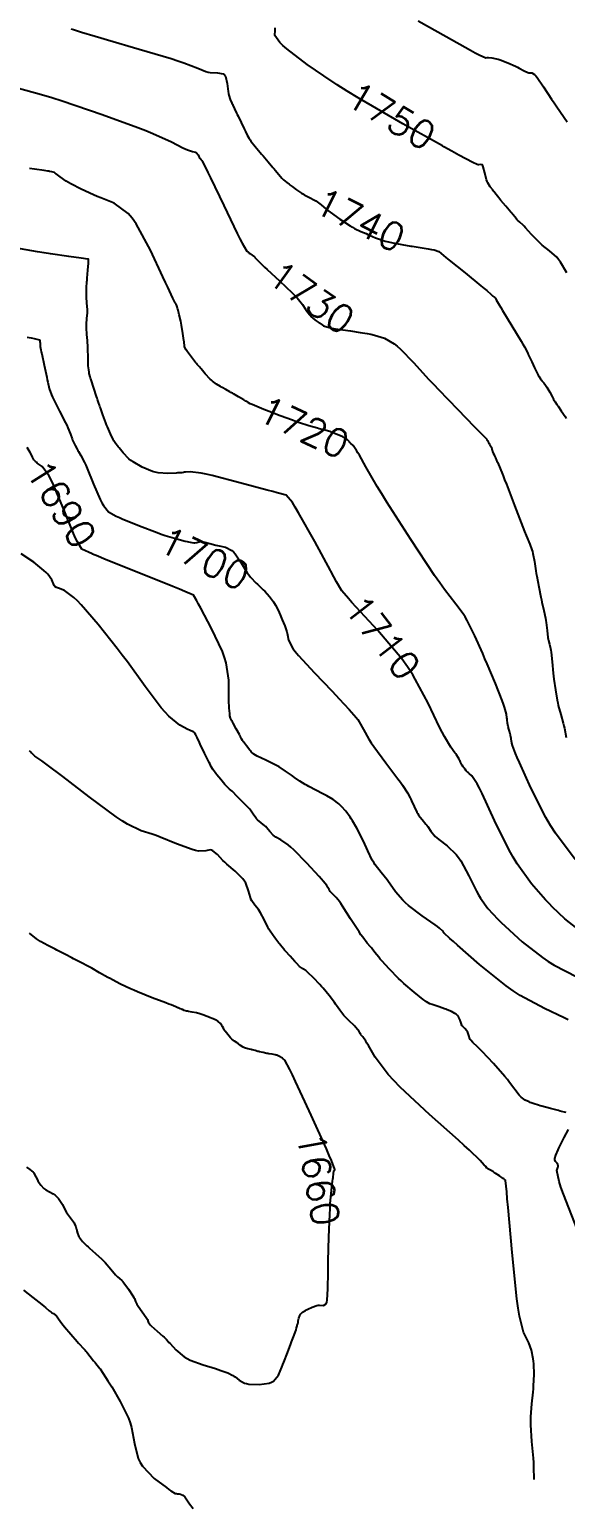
# Model space of a CAD drawing. Header units: metres. Extents: x 837477 to 838477, y 1189014 to 1191014.
# Drawn here: x 837857.3 to 837931.1, y 1189013.9 to 1189217.9 of the extents above; entities that cross this region are included whole.
import ezdxf

# ---------------------------------------------------------------- set-up
doc = ezdxf.new("R2010")
doc.units = ezdxf.units.M
doc.header["$LTSCALE"] = 0.3
doc.layers.add('COTAS 10', color=1, linetype='Continuous')
doc.styles.get("Standard").update_dxf_attribs({"font": 'simplex.shx'})

msp = doc.modelspace()

# ---------------------------------------------------------------- linework, layer by layer
at = {"layer": 'COTAS 10'}
for points, elevation in [([(837863.005, 1189217.998), (837863.318, 1189217.896), (837864.418, 1189217.553), (837866.297, 1189216.997), (837867.1, 1189216.761), (837868.025, 1189216.49), (837872.39, 1189215.215), (837876.768, 1189213.891), (837877.702, 1189213.589), (837878.516, 1189213.315), (837880.451, 1189212.56), (837881.566, 1189212.117), (837881.863, 1189212.041), (837882.156, 1189211.985), (837883.17, 1189211.949), (837883.974, 1189211.777), (837884.134, 1189211.635), (837884.267, 1189211.453), (837884.522, 1189210.452), (837884.631, 1189209.341), (837884.672, 1189209.089), (837884.719, 1189208.861), (837884.926, 1189208.235), (837885.163, 1189207.757), (837885.228, 1189207.622), (837885.293, 1189207.485), (837885.523, 1189206.979), (837885.802, 1189206.373), (837885.897, 1189206.173), (837885.999, 1189205.96), (837886.435, 1189205.074), (837886.859, 1189204.213), (837886.955, 1189204.015), (837887.041, 1189203.835), (837887.274, 1189203.331), (837887.545, 1189202.856), (837887.656, 1189202.694), (837887.781, 1189202.519), (837888.364, 1189201.778), (837889.054, 1189200.95), (837889.248, 1189200.72), (837889.443, 1189200.49), (837890.156, 1189199.658), (837890.817, 1189198.883), (837890.979, 1189198.689), (837891.132, 1189198.504), (837891.607, 1189197.911), (837892.028, 1189197.416), (837892.147, 1189197.293), (837892.267, 1189197.176), (837892.705, 1189196.805), (837893.048, 1189196.549), (837893.186, 1189196.446), (837893.332, 1189196.338), (837893.484, 1189196.225), (837894.078, 1189195.785), (837894.734, 1189195.34), (837894.925, 1189195.225), (837895.12, 1189195.113), (837895.855, 1189194.738), (837896.561, 1189194.365), (837896.737, 1189194.254), (837896.904, 1189194.139), (837897.437, 1189193.699), (837898.127, 1189193.117), (837898.393, 1189192.914), (837898.691, 1189192.692), (837900.04, 1189191.739), (837901.432, 1189190.825), (837901.758, 1189190.628), (837902.058, 1189190.456), (837902.928, 1189190.036), (837903.668, 1189189.741), (837903.886, 1189189.647), (837904.11, 1189189.549), (837904.968, 1189189.15), (837906.26, 1189188.716), (837906.757, 1189188.596), (837907.314, 1189188.475), (837909.831, 1189188.038), (837910.02, 1189188.008), (837912.194, 1189187.657), (837912.654, 1189187.572), (837913.03, 1189187.495), (837913.687, 1189187.291), (837914.303, 1189186.747), (837914.654, 1189186.456), (837915.083, 1189186.104), (837917.282, 1189184.327), (837919.485, 1189182.55), (837919.917, 1189182.197), (837920.271, 1189181.906), (837920.907, 1189181.359), (837921.042, 1189181.219), (837921.08, 1189181.183), (837921.118, 1189181.149), (837921.259, 1189181.039), (837921.398, 1189180.913), (837921.435, 1189180.868), (837921.471, 1189180.819), (837921.595, 1189180.609), (837921.997, 1189179.915), (837922.208, 1189179.562), (837922.462, 1189179.138), (837923.739, 1189177.025), (837925.011, 1189174.913), (837925.262, 1189174.49), (837925.468, 1189174.138), (837925.849, 1189173.452), (837925.949, 1189173.215), (837925.978, 1189173.147), (837926.008, 1189173.077), (837926.124, 1189172.813), (837926.312, 1189172.406), (837926.387, 1189172.245), (837926.473, 1189172.063), (837926.869, 1189171.233), (837927.272, 1189170.415), (837927.363, 1189170.24), (837927.445, 1189170.088), (837927.663, 1189169.727), (837927.833, 1189169.51), (837927.883, 1189169.449), (837927.936, 1189169.388), (837928.139, 1189169.164), (837928.394, 1189168.826), (837928.479, 1189168.693), (837928.571, 1189168.542), (837928.957, 1189167.856), (837929.33, 1189167.166), (837929.414, 1189167.013), (837929.49, 1189166.877), (837929.696, 1189166.522), (837929.918, 1189166.187), (837930.004, 1189166.063), (837930.101, 1189165.925), (837930.542, 1189165.312), (837931.071, 1189164.497), (837931.223, 1189164.231)], 1740), ([(837931.324, 1189184.324), (837930.441, 1189185.816), (837930.185, 1189186.162), (837929.924, 1189186.478), (837928.937, 1189187.378), (837927.934, 1189188.156), (837927.662, 1189188.397), (837927.392, 1189188.649), (837926.441, 1189189.648), (837925.625, 1189190.559), (837925.442, 1189190.755), (837925.277, 1189190.927), (837924.833, 1189191.346), (837924.536, 1189191.605), (837924.463, 1189191.677), (837924.394, 1189191.749), (837924.179, 1189192.006), (837923.873, 1189192.394), (837923.746, 1189192.547), (837923.601, 1189192.72), (837922.926, 1189193.512), (837922.234, 1189194.326), (837922.078, 1189194.514), (837921.938, 1189194.685), (837921.562, 1189195.166), (837921.271, 1189195.55), (837921.184, 1189195.66), (837921.094, 1189195.771), (837920.748, 1189196.186), (837920.412, 1189196.741), (837920.328, 1189196.941), (837920.249, 1189197.16), (837919.998, 1189198.118), (837919.783, 1189198.961), (837919.726, 1189199.107), (837919.67, 1189199.215), (837919.478, 1189199.294), (837919.191, 1189199.23), (837919.076, 1189199.248), (837918.945, 1189199.283), (837918.341, 1189199.54), (837916.437, 1189200.58), (837915.486, 1189201.109), (837914.351, 1189201.741), (837914.175, 1189201.84), (837908.72, 1189204.895), (837902.544, 1189208.481), (837901.064, 1189209.386), (837899.685, 1189210.253), (837897.824, 1189211.517), (837895.536, 1189213.071), (837892.722, 1189215.247), (837892.184, 1189215.71), (837891.75, 1189216.113), (837891.055, 1189217.066), (837891.099, 1189217.836), (837891.131, 1189218.124)], 1750), ([(837910.825, 1189219.114), (837914.663, 1189216.963), (837918.046, 1189215.062), (837918.7, 1189214.704), (837919.233, 1189214.42), (837920.138, 1189214.002), (837920.331, 1189214.04), (837920.415, 1189214.044), (837920.511, 1189214.044), (837920.969, 1189214.02), (837921.64, 1189213.883), (837921.871, 1189213.813), (837922.122, 1189213.728), (837923.188, 1189213.306), (837924.262, 1189212.827), (837924.517, 1189212.708), (837924.753, 1189212.593), (837925.451, 1189212.227), (837925.959, 1189211.98), (837926.076, 1189211.942), (837926.182, 1189211.916), (837926.476, 1189211.93), (837926.858, 1189211.697), (837927.02, 1189211.516), (837927.205, 1189211.283), (837928.077, 1189210.02), (837929.206, 1189208.308), (837929.553, 1189207.792), (837929.916, 1189207.258), (837931.351, 1189205.18)], 1760), ([(837854.098, 1189210.288), (837858.928, 1189208.939), (837860.34, 1189208.508), (837861.783, 1189208.052), (837867.26, 1189206.2), (837872.188, 1189204.39), (837873.285, 1189203.961), (837874.265, 1189203.563), (837876.838, 1189202.39), (837878.388, 1189201.6), (837878.723, 1189201.444), (837879.018, 1189201.315), (837879.742, 1189201.076), (837880.135, 1189200.97), (837880.222, 1189200.924), (837880.298, 1189200.872), (837880.491, 1189200.623), (837880.607, 1189200.373), (837880.634, 1189200.319), (837880.659, 1189200.272), (837880.733, 1189200.156), (837880.793, 1189200.083), (837880.827, 1189200.043), (837880.89, 1189199.97), (837880.954, 1189199.894), (837880.972, 1189199.872), (837880.991, 1189199.849), (837881.059, 1189199.763), (837881.556, 1189198.767), (837881.845, 1189198.17), (837882.2, 1189197.435), (837884.027, 1189193.621), (837885.889, 1189189.784), (837886.265, 1189189.035), (837886.58, 1189188.421), (837887.216, 1189187.335), (837887.39, 1189187.197), (837887.474, 1189187.128), (837887.551, 1189187.069), (837887.631, 1189187.008), (837887.938, 1189186.783), (837888.253, 1189186.531), (837888.337, 1189186.454), (837888.42, 1189186.373), (837888.708, 1189186.057), (837889.341, 1189185.418), (837889.64, 1189185.134), (837889.994, 1189184.804), (837891.723, 1189183.226), (837893.478, 1189181.581), (837893.849, 1189181.208), (837894.169, 1189180.872), (837894.908, 1189179.959), (837895.3, 1189179.338), (837895.402, 1189179.185), (837895.501, 1189179.042), (837895.832, 1189178.595), (837896.167, 1189178.225), (837896.268, 1189178.13), (837896.373, 1189178.039), (837896.783, 1189177.735), (837897.201, 1189177.458), (837897.312, 1189177.383), (837897.42, 1189177.309), (837897.791, 1189177.048), (837898.576, 1189176.78), (837898.946, 1189176.701), (837899.381, 1189176.62), (837901.502, 1189176.314), (837902.822, 1189176.114), (837903.776, 1189175.969), (837904.308, 1189175.865), (837904.797, 1189175.757), (837906.209, 1189175.334), (837907.509, 1189174.544), (837907.926, 1189174.205), (837908.369, 1189173.814), (837910.179, 1189171.964), (837912.315, 1189169.639), (837912.963, 1189168.947), (837913.636, 1189168.234), (837916.273, 1189165.487), (837918.558, 1189163.138), (837919.009, 1189162.676), (837919.381, 1189162.297), (837920.07, 1189161.606), (837920.227, 1189161.446), (837920.264, 1189161.401), (837920.298, 1189161.354), (837920.399, 1189161.183), (837920.479, 1189161.015), (837920.501, 1189160.972), (837920.522, 1189160.93), (837920.595, 1189160.788), (837920.671, 1189160.657), (837920.717, 1189160.587), (837920.807, 1189160.465), (837920.891, 1189160.327), (837920.91, 1189160.283), (837920.929, 1189160.235), (837920.981, 1189160.043), (837921.038, 1189159.827), (837921.059, 1189159.765), (837921.082, 1189159.703), (837921.183, 1189159.47), (837921.298, 1189159.225), (837921.329, 1189159.155), (837921.36, 1189159.084), (837921.473, 1189158.817), (837921.623, 1189158.462), (837921.679, 1189158.334), (837921.741, 1189158.194), (837922.016, 1189157.584), (837922.531, 1189156.34), (837922.744, 1189155.8), (837922.988, 1189155.176), (837924.123, 1189152.217), (837925.258, 1189149.265), (837925.502, 1189148.645), (837925.714, 1189148.11), (837926.226, 1189146.893), (837926.51, 1189146.126), (837926.579, 1189145.875), (837926.643, 1189145.608), (837926.842, 1189144.506), (837927.038, 1189143.237), (837927.101, 1189142.865), (837927.169, 1189142.483), (837927.443, 1189141.03), (837927.733, 1189139.607), (837927.81, 1189139.245), (837927.885, 1189138.896), (837928.146, 1189137.752), (837928.368, 1189136.686), (837928.419, 1189136.386), (837928.465, 1189136.085), (837928.594, 1189134.98), (837928.703, 1189134.013), (837928.736, 1189133.798), (837928.771, 1189133.605), (837928.908, 1189133.102), (837929.054, 1189132.512), (837929.093, 1189132.266), (837929.133, 1189131.984), (837929.276, 1189130.664), (837929.432, 1189129.127), (837929.48, 1189128.708), (837929.531, 1189128.292), (837929.73, 1189126.812), (837929.973, 1189125.401), (837930.052, 1189125.029), (837930.135, 1189124.664), (837930.474, 1189123.413), (837930.813, 1189122.194), (837930.895, 1189121.849), (837930.973, 1189121.502), (837931.213, 1189120.222)], 1730), ([(837932.485, 1189103.421), (837929.761, 1189107.05), (837929.079, 1189108.108), (837928.427, 1189109.189), (837926.33, 1189113.287), (837924.792, 1189116.767), (837924.492, 1189117.459), (837924.246, 1189118.032), (837923.815, 1189119.123), (837923.74, 1189119.464), (837923.72, 1189119.566), (837923.701, 1189119.67), (837923.632, 1189120.072), (837923.554, 1189120.486), (837923.529, 1189120.599), (837923.502, 1189120.711), (837923.392, 1189121.105), (837923.282, 1189121.511), (837923.255, 1189121.629), (837923.23, 1189121.749), (837923.151, 1189122.206), (837923.087, 1189122.685), (837923.07, 1189122.82), (837923.055, 1189122.956), (837923.004, 1189123.454), (837922.741, 1189124.406), (837922.592, 1189124.828), (837922.409, 1189125.319), (837921.473, 1189127.664), (837920.336, 1189130.373), (837920.027, 1189131.094), (837919.721, 1189131.802), (837918.635, 1189134.251), (837917.58, 1189136.362), (837917.293, 1189136.856), (837917.008, 1189137.312), (837915.996, 1189138.635), (837914.439, 1189140.653), (837913.811, 1189141.548), (837913.097, 1189142.588), (837909.805, 1189147.556), (837906.513, 1189152.689), (837905.798, 1189153.833), (837905.169, 1189154.857), (837903.61, 1189157.556), (837902.731, 1189159.171), (837902.531, 1189159.513), (837902.35, 1189159.808), (837901.851, 1189160.495), (837901.507, 1189160.853), (837901.423, 1189160.941), (837901.344, 1189161.025), (837901.099, 1189161.291), (837900.748, 1189161.553), (837900.602, 1189161.634), (837900.434, 1189161.718), (837899.654, 1189162.056), (837898.841, 1189162.363), (837898.652, 1189162.428), (837898.48, 1189162.484), (837897.991, 1189162.617), (837897.416, 1189162.759), (837897.19, 1189162.821), (837896.935, 1189162.893), (837895.771, 1189163.237), (837894.343, 1189163.697), (837893.921, 1189163.842), (837893.488, 1189163.994), (837891.828, 1189164.61), (837890.277, 1189165.21), (837889.912, 1189165.354), (837889.576, 1189165.487), (837888.596, 1189165.885), (837887.937, 1189166.167), (837887.803, 1189166.227), (837887.69, 1189166.279), (837887.456, 1189166.401), (837887.37, 1189166.462), (837887.351, 1189166.476), (837887.282, 1189166.522), (837887.071, 1189166.646), (837886.951, 1189166.716), (837886.805, 1189166.802), (837886.058, 1189167.237), (837885.359, 1189167.643), (837885.229, 1189167.717), (837885.032, 1189167.83), (837884.849, 1189167.935), (837884.303, 1189168.241), (837883.835, 1189168.503), (837883.7, 1189168.58), (837883.563, 1189168.659), (837883.049, 1189168.959), (837882.49, 1189169.37), (837882.324, 1189169.52), (837882.153, 1189169.684), (837881.494, 1189170.406), (837880.927, 1189171.074), (837880.814, 1189171.204), (837880.72, 1189171.311), (837880.536, 1189171.502), (837880.354, 1189171.707), (837880.26, 1189171.824), (837880.149, 1189171.965), (837879.589, 1189172.692), (837879.034, 1189173.44), (837878.925, 1189173.595), (837878.835, 1189173.728), (837878.67, 1189174.02), (837878.638, 1189174.157), (837878.632, 1189174.193), (837878.627, 1189174.227), (837878.62, 1189174.341), (837878.585, 1189174.659), (837878.564, 1189174.822), (837878.536, 1189175.017), (837878.393, 1189175.99), (837878.209, 1189177.102), (837878.157, 1189177.384), (837878.103, 1189177.655), (837877.904, 1189178.54), (837877.735, 1189179.201), (837877.701, 1189179.331), (837877.672, 1189179.437), (837877.616, 1189179.629), (837877.598, 1189179.667), (837877.595, 1189179.676), (837877.591, 1189179.685), (837877.583, 1189179.712), (837877.577, 1189179.741), (837877.574, 1189179.75), (837877.572, 1189179.76), (837877.561, 1189179.803), (837877.472, 1189179.993), (837877.421, 1189180.096), (837877.357, 1189180.221), (837877.031, 1189180.857), (837876.315, 1189182.342), (837876.005, 1189183.003), (837875.648, 1189183.772), (837873.955, 1189187.45), (837871.967, 1189191.114), (837871.423, 1189191.875), (837870.882, 1189192.525), (837868.951, 1189193.954), (837867.089, 1189194.682), (837866.592, 1189194.89), (837866.102, 1189195.101), (837864.398, 1189195.885), (837862.947, 1189196.632), (837862.618, 1189196.819), (837862.319, 1189196.998), (837861.501, 1189197.575), (837860.952, 1189198.002), (837860.823, 1189198.087), (837860.704, 1189198.157), (837860.358, 1189198.289), (837860.024, 1189198.338), (837859.913, 1189198.356), (837859.793, 1189198.376), (837859.293, 1189198.462), (837857.934, 1189198.648), (837857.273, 1189198.732)], 1720), ([(837932.728, 1189093.883), (837931.046, 1189095.2), (837929.359, 1189096.811), (837928.867, 1189097.32), (837928.365, 1189097.857), (837926.462, 1189100.022), (837924.481, 1189102.793), (837923.929, 1189103.712), (837923.376, 1189104.695), (837921.368, 1189108.791), (837919.659, 1189112.49), (837919.294, 1189113.222), (837918.976, 1189113.828), (837918.221, 1189114.963), (837917.832, 1189115.258), (837917.745, 1189115.333), (837917.667, 1189115.406), (837917.461, 1189115.648), (837917.307, 1189115.87), (837917.263, 1189115.929), (837917.217, 1189115.989), (837917.046, 1189116.197), (837916.879, 1189116.416), (837916.838, 1189116.482), (837916.797, 1189116.551), (837916.667, 1189116.817), (837916.547, 1189117.088), (837916.513, 1189117.159), (837916.479, 1189117.228), (837916.355, 1189117.465), (837916.122, 1189117.819), (837916.019, 1189117.962), (837915.901, 1189118.125), (837915.336, 1189118.877), (837914.45, 1189120.349), (837914.129, 1189120.965), (837913.775, 1189121.673), (837912.224, 1189124.985), (837910.413, 1189128.299), (837910.087, 1189128.894), (837909.364, 1189129.978), (837908.583, 1189131.063), (837905.289, 1189134.985), (837902.294, 1189138.215), (837901.702, 1189138.863), (837901.212, 1189139.404), (837900.303, 1189140.466), (837899.588, 1189141.729), (837899.222, 1189142.396), (837898.782, 1189143.201), (837898.736, 1189143.286), (837896.583, 1189147.252), (837894.35, 1189151.248), (837893.889, 1189152.017), (837893.495, 1189152.64), (837892.641, 1189153.674), (837891.413, 1189153.983), (837890.785, 1189154.15), (837890.031, 1189154.352), (837886.267, 1189155.376), (837882.429, 1189156.372), (837881.628, 1189156.556), (837880.941, 1189156.7), (837879.408, 1189156.891), (837878.747, 1189156.83), (837878.61, 1189156.816), (837878.493, 1189156.803), (837878.235, 1189156.767), (837877.867, 1189156.733), (837877.681, 1189156.722), (837877.457, 1189156.71), (837876.345, 1189156.662), (837874.979, 1189156.761), (837874.596, 1189156.842), (837874.211, 1189156.945), (837872.801, 1189157.514), (837871.53, 1189158.255), (837871.233, 1189158.469), (837870.958, 1189158.685), (837870.162, 1189159.496), (837869.617, 1189160.194), (837869.501, 1189160.339), (837869.399, 1189160.464), (837869.159, 1189160.74), (837868.961, 1189161.035), (837868.886, 1189161.171), (837868.802, 1189161.331), (837868.428, 1189162.104), (837868.004, 1189163.074), (837867.889, 1189163.357), (837867.775, 1189163.646), (837867.371, 1189164.745), (837867.041, 1189165.698), (837866.973, 1189165.895), (837866.916, 1189166.064), (837866.792, 1189166.433), (837866.657, 1189166.849), (837866.591, 1189167.048), (837866.514, 1189167.282), (837866.135, 1189168.429), (837865.763, 1189169.56), (837865.69, 1189169.783), (837865.631, 1189169.968), (837865.527, 1189170.314), (837865.499, 1189170.471), (837865.488, 1189170.537), (837865.476, 1189170.613), (837865.419, 1189170.969), (837865.364, 1189171.508), (837865.353, 1189171.7), (837865.344, 1189171.911), (837865.326, 1189172.823), (837865.319, 1189173.684), (837865.317, 1189173.862), (837865.314, 1189174.013), (837865.304, 1189174.341), (837865.278, 1189174.661), (837865.265, 1189174.808), (837865.25, 1189174.981), (837865.174, 1189175.814), (837865.12, 1189176.761), (837865.117, 1189177.006), (837865.12, 1189177.243), (837865.177, 1189178.035), (837865.234, 1189178.81), (837865.237, 1189179.037), (837865.235, 1189179.268), (837865.18, 1189180.146), (837865.116, 1189181.024), (837865.108, 1189181.256), (837865.105, 1189181.482), (837865.125, 1189182.256), (837865.183, 1189183.083), (837865.203, 1189183.342), (837865.224, 1189183.615), (837865.312, 1189184.708), (837865.388, 1189185.657), (837865.401, 1189185.838), (837865.41, 1189185.985), (837865.414, 1189186.22), (837864.986, 1189186.279), (837864.722, 1189186.315), (837864.396, 1189186.359), (837862.695, 1189186.587), (837860.147, 1189186.964), (837859.286, 1189187.102), (837858.359, 1189187.254), (837854.45, 1189187.924)], 1710), ([(837856.962, 1189175.472), (837857.49, 1189175.358), (837857.918, 1189175.263), (837858.63, 1189175.079), (837858.68, 1189174.975), (837858.691, 1189174.932), (837858.701, 1189174.881), (837858.728, 1189174.645), (837858.744, 1189174.402), (837858.747, 1189174.347), (837858.749, 1189174.298), (837858.754, 1189174.164), (837858.834, 1189173.71), (837858.885, 1189173.46), (837858.948, 1189173.154), (837859.278, 1189171.599), (837859.636, 1189169.942), (837859.717, 1189169.572), (837859.791, 1189169.241), (837859.989, 1189168.367), (837860.296, 1189167.512), (837860.437, 1189167.193), (837860.603, 1189166.838), (837861.404, 1189165.256), (837862.22, 1189163.663), (837862.395, 1189163.301), (837862.547, 1189162.973), (837862.914, 1189162.071), (837863.144, 1189161.421), (837863.21, 1189161.251), (837863.278, 1189161.086), (837863.534, 1189160.527), (837863.82, 1189159.991), (837863.907, 1189159.84), (837863.997, 1189159.688), (837864.351, 1189159.131), (837864.844, 1189158.184), (837865.022, 1189157.785), (837865.218, 1189157.328), (837866.076, 1189155.187), (837866.99, 1189153.064), (837867.221, 1189152.619), (837867.443, 1189152.236), (837868.167, 1189151.366), (837869.223, 1189150.783), (837869.655, 1189150.581), (837870.147, 1189150.36), (837871.619, 1189149.752), (837872.425, 1189149.418), (837874.842, 1189148.498), (837875.421, 1189148.292), (837875.961, 1189148.108), (837877.587, 1189147.619), (837878.738, 1189147.33), (837878.979, 1189147.272), (837879.186, 1189147.222), (837879.652, 1189147.122), (837879.906, 1189147.103), (837879.979, 1189147.105), (837880.053, 1189147.11), (837880.329, 1189147.154), (837880.584, 1189147.208), (837880.645, 1189147.219), (837880.702, 1189147.229), (837880.871, 1189147.251), (837881.146, 1189147.217), (837881.268, 1189147.191), (837881.412, 1189147.158), (837882.099, 1189146.98), (837882.93, 1189146.767), (837883.164, 1189146.711), (837883.401, 1189146.657), (837884.268, 1189146.476), (837885.136, 1189146.042), (837885.372, 1189145.829), (837885.607, 1189145.575), (837886.438, 1189144.322), (837887.255, 1189142.968), (837887.48, 1189142.65), (837887.705, 1189142.357), (837888.512, 1189141.507), (837888.667, 1189141.367), (837889.28, 1189140.809), (837889.48, 1189140.612), (837889.674, 1189140.413), (837890.327, 1189139.682), (837890.894, 1189138.93), (837891.032, 1189138.719), (837891.163, 1189138.506), (837891.57, 1189137.725), (837891.919, 1189136.926), (837892.013, 1189136.701), (837892.106, 1189136.474), (837892.432, 1189135.645), (837892.704, 1189134.829), (837892.763, 1189134.612), (837892.815, 1189134.399), (837892.942, 1189133.66), (837893.54, 1189132.531), (837893.889, 1189132.073), (837894.317, 1189131.551), (837896.522, 1189129.14), (837898.918, 1189126.649), (837899.465, 1189126.077), (837899.961, 1189125.556), (837901.336, 1189124.102), (837902.27, 1189122.996), (837902.489, 1189122.695), (837902.69, 1189122.396), (837903.275, 1189121.336), (837904.04, 1189119.992), (837904.354, 1189119.514), (837904.714, 1189118.991), (837906.383, 1189116.72), (837908.033, 1189114.526), (837908.379, 1189114.05), (837908.678, 1189113.632), (837909.358, 1189112.599), (837909.721, 1189111.908), (837909.821, 1189111.706), (837909.919, 1189111.498), (837910.27, 1189110.708), (837910.65, 1189109.93), (837910.767, 1189109.73), (837910.89, 1189109.537), (837911.375, 1189108.897), (837911.876, 1189108.289), (837912.009, 1189108.116), (837912.139, 1189107.942), (837912.587, 1189107.296), (837913.19, 1189106.588), (837913.417, 1189106.375), (837913.671, 1189106.155), (837914.807, 1189105.296), (837916.062, 1189104.109), (837916.392, 1189103.682), (837916.713, 1189103.211), (837917.807, 1189101.154), (837918.845, 1189099.038), (837919.13, 1189098.53), (837919.415, 1189098.055), (837920.439, 1189096.624), (837921.783, 1189095.185), (837922.27, 1189094.706), (837922.808, 1189094.192), (837925.163, 1189092.047), (837927.95, 1189089.864), (837928.759, 1189089.327), (837929.584, 1189088.819), (837932.698, 1189087.227)], 1700), ([(837931.494, 1189081.276), (837930.944, 1189081.574), (837928.237, 1189082.844), (837924.874, 1189084.638), (837923.91, 1189085.265), (837922.932, 1189085.949), (837919.28, 1189088.893), (837916.256, 1189091.574), (837915.674, 1189092.092), (837915.202, 1189092.513), (837914.416, 1189093.225), (837914.35, 1189093.317), (837914.331, 1189093.348), (837914.313, 1189093.38), (837914.246, 1189093.517), (837913.767, 1189093.933), (837913.489, 1189094.141), (837913.149, 1189094.391), (837911.392, 1189095.629), (837909.51, 1189097.052), (837909.089, 1189097.418), (837908.712, 1189097.771), (837907.713, 1189098.943), (837906.971, 1189100.014), (837906.755, 1189100.303), (837906.535, 1189100.59), (837905.704, 1189101.597), (837904.9, 1189102.658), (837904.697, 1189102.978), (837904.503, 1189103.309), (837903.873, 1189104.599), (837903.292, 1189105.909), (837903.128, 1189106.253), (837902.964, 1189106.589), (837902.361, 1189107.734), (837901.762, 1189108.753), (837901.601, 1189109.009), (837901.441, 1189109.254), (837900.88, 1189110.047), (837900.272, 1189110.731), (837900.084, 1189110.908), (837899.886, 1189111.08), (837899.098, 1189111.654), (837898.219, 1189112.185), (837897.963, 1189112.329), (837897.702, 1189112.472), (837896.715, 1189112.979), (837895.755, 1189113.474), (837895.511, 1189113.61), (837895.276, 1189113.745), (837894.506, 1189114.228), (837893.774, 1189114.728), (837893.563, 1189114.874), (837893.349, 1189115.023), (837892.544, 1189115.59), (837891.654, 1189116.163), (837891.386, 1189116.317), (837891.109, 1189116.468), (837890.03, 1189116.997), (837889.052, 1189117.455), (837888.838, 1189117.562), (837888.649, 1189117.66), (837888.172, 1189117.943), (837887.825, 1189118.254), (837887.718, 1189118.37), (837887.607, 1189118.498), (837887.163, 1189119.069), (837886.77, 1189119.618), (837886.69, 1189119.732), (837886.623, 1189119.83), (837886.487, 1189120.05), (837886.341, 1189120.329), (837886.269, 1189120.465), (837886.183, 1189120.626), (837885.755, 1189121.418), (837885.321, 1189122.228), (837885.23, 1189122.4), (837885.152, 1189122.549), (837884.978, 1189122.899), (837884.894, 1189123.231), (837884.873, 1189123.369), (837884.852, 1189123.526), (837884.787, 1189124.262), (837884.741, 1189125.38), (837884.733, 1189125.779), (837884.727, 1189126.216), (837884.723, 1189128.118), (837884.367, 1189130.526), (837884.139, 1189131.284), (837883.856, 1189132.08), (837882.367, 1189135.282), (837880.858, 1189138.086), (837880.561, 1189138.631), (837880.318, 1189139.076), (837879.877, 1189139.849), (837878.662, 1189140.395), (837877.93, 1189140.697), (837877.027, 1189141.065), (837872.337, 1189142.939), (837867.595, 1189144.841), (837866.659, 1189145.225), (837865.959, 1189145.519), (837865.886, 1189145.549), (837864.458, 1189146.204), (837863.861, 1189147.203), (837863.612, 1189147.742), (837863.327, 1189148.396), (837861.998, 1189151.706), (837860.585, 1189155.077), (837860.248, 1189155.77), (837859.934, 1189156.358), (837858.993, 1189157.61), (837858.342, 1189158.101), (837858.211, 1189158.21), (837858.1, 1189158.307), (837857.876, 1189158.556), (837857.74, 1189158.812), (837857.685, 1189158.913), (837857.623, 1189159.026), (837857.333, 1189159.546), (837856.921, 1189160.233)], 1690), ([(837931.203, 1189068.481), (837930.973, 1189068.548), (837930.586, 1189068.641), (837930.396, 1189068.69), (837930.169, 1189068.749), (837929.049, 1189069.046), (837927.88, 1189069.363), (837927.623, 1189069.435), (837927.395, 1189069.499), (837926.812, 1189069.673), (837926.384, 1189069.833), (837926.253, 1189069.889), (837926.117, 1189069.949), (837925.583, 1189070.209), (837925.026, 1189070.601), (837924.876, 1189070.745), (837924.728, 1189070.904), (837923.434, 1189072.655), (837923.126, 1189073.03), (837922.778, 1189073.442), (837921.185, 1189075.237), (837919.623, 1189076.925), (837919.295, 1189077.269), (837919.013, 1189077.56), (837918.372, 1189078.164), (837918.075, 1189078.465), (837918.01, 1189078.564), (837917.952, 1189078.67), (837917.805, 1189079.11), (837917.662, 1189079.554), (837917.606, 1189079.662), (837917.543, 1189079.764), (837917.258, 1189080.077), (837916.976, 1189080.356), (837916.915, 1189080.436), (837916.862, 1189080.517), (837916.733, 1189080.818), (837916.654, 1189081.101), (837916.632, 1189081.169), (837916.611, 1189081.234), (837916.536, 1189081.433), (837916.449, 1189081.604), (837916.42, 1189081.652), (837916.389, 1189081.699), (837916.263, 1189081.869), (837916.047, 1189082.055), (837915.96, 1189082.112), (837915.862, 1189082.172), (837915.408, 1189082.407), (837914.826, 1189082.662), (837914.646, 1189082.734), (837914.459, 1189082.807), (837913.716, 1189083.075), (837913.038, 1189083.302), (837912.891, 1189083.35), (837912.761, 1189083.39), (837912.442, 1189083.479), (837911.987, 1189083.752), (837911.773, 1189083.909), (837911.52, 1189084.1), (837910.287, 1189085.084), (837908.861, 1189086.311), (837908.486, 1189086.656), (837908.12, 1189087.003), (837906.871, 1189088.274), (837905.839, 1189089.408), (837905.611, 1189089.668), (837905.407, 1189089.905), (837904.876, 1189090.566), (837904.488, 1189091.073), (837904.374, 1189091.212), (837904.257, 1189091.351), (837903.814, 1189091.852), (837903.181, 1189092.67), (837902.945, 1189093.009), (837902.683, 1189093.398), (837901.517, 1189095.209), (837900.4, 1189096.959), (837900.169, 1189097.309), (837899.972, 1189097.6), (837899.542, 1189098.164), (837899.343, 1189098.342), (837899.291, 1189098.389), (837899.242, 1189098.435), (837899.076, 1189098.595), (837898.926, 1189098.752), (837898.886, 1189098.796), (837898.848, 1189098.84), (837898.715, 1189099.004), (837898.597, 1189099.166), (837898.568, 1189099.209), (837898.54, 1189099.251), (837898.451, 1189099.398), (837898.368, 1189099.55), (837898.344, 1189099.595), (837898.32, 1189099.642), (837898.23, 1189099.821), (837897.755, 1189100.406), (837897.488, 1189100.708), (837897.163, 1189101.07), (837895.5, 1189102.884), (837893.703, 1189104.725), (837893.294, 1189105.105), (837892.922, 1189105.427), (837891.896, 1189106.122), (837891.19, 1189106.496), (837891.02, 1189106.616), (837890.861, 1189106.744), (837890.377, 1189107.268), (837889.942, 1189107.8), (837889.814, 1189107.933), (837889.682, 1189108.061), (837889.178, 1189108.471), (837888.69, 1189108.881), (837888.568, 1189109.008), (837888.453, 1189109.14), (837888.084, 1189109.668), (837887.709, 1189110.224), (837887.59, 1189110.374), (837887.464, 1189110.523), (837886.95, 1189111.046), (837886.429, 1189111.541), (837886.298, 1189111.672), (837886.172, 1189111.799), (837885.765, 1189112.237), (837885.398, 1189112.625), (837885.298, 1189112.722), (837885.199, 1189112.813), (837884.846, 1189113.104), (837884.445, 1189113.464), (837884.315, 1189113.6), (837884.178, 1189113.75), (837883.615, 1189114.424), (837883.08, 1189115.101), (837882.961, 1189115.255), (837882.853, 1189115.394), (837882.568, 1189115.773), (837882.261, 1189116.298), (837882.14, 1189116.529), (837882.004, 1189116.797), (837881.382, 1189118.074), (837880.793, 1189119.309), (837880.678, 1189119.551), (837880.583, 1189119.749), (837880.411, 1189120.101), (837880.354, 1189120.217), (837880.332, 1189120.266), (837880.306, 1189120.323), (837880.186, 1189120.586), (837880.051, 1189120.837), (837880.015, 1189120.886), (837879.98, 1189120.925), (837879.858, 1189120.99), (837879.502, 1189121.135), (837879.318, 1189121.226), (837879.098, 1189121.337), (837877.997, 1189121.921), (837876.448, 1189123.178), (837875.946, 1189123.715), (837875.411, 1189124.333), (837873.213, 1189127.246), (837870.755, 1189130.658), (837870.056, 1189131.591), (837869.349, 1189132.518), (837866.73, 1189135.823), (837864.391, 1189138.53), (837863.861, 1189139.079), (837863.381, 1189139.542), (837862.073, 1189140.494), (837861.276, 1189140.813), (837861.119, 1189140.878), (837860.989, 1189140.932), (837860.749, 1189141.043), (837860.649, 1189141.21), (837860.607, 1189141.301), (837860.559, 1189141.411), (837860.336, 1189141.967), (837859.793, 1189142.754), (837859.544, 1189143.01), (837859.252, 1189143.282), (837857.839, 1189144.399), (837856.112, 1189145.581)], 1680), ([(837926.834, 1189017.854), (837926.78, 1189019.609), (837926.747, 1189020.193), (837926.708, 1189020.794), (837926.511, 1189023.117), (837926.36, 1189025.399), (837926.351, 1189025.974), (837926.355, 1189026.526), (837926.487, 1189028.313), (837926.672, 1189029.925), (837926.71, 1189030.366), (837926.742, 1189030.803), (837926.812, 1189032.362), (837926.773, 1189033.809), (837926.737, 1189034.177), (837926.69, 1189034.53), (837926.427, 1189035.687), (837926.055, 1189036.714), (837925.939, 1189036.986), (837925.816, 1189037.252), (837925.328, 1189038.17), (837924.77, 1189040.394), (837924.604, 1189041.484), (837924.433, 1189042.779), (837923.777, 1189049.171), (837923.22, 1189055.399), (837923.112, 1189056.592), (837923.024, 1189057.553), (837922.874, 1189059.104), (837922.86, 1189059.142), (837922.858, 1189059.15), (837922.856, 1189059.157), (837922.855, 1189059.173), (837922.733, 1189059.266), (837922.654, 1189059.322), (837922.556, 1189059.39), (837922.04, 1189059.746), (837921.457, 1189060.135), (837921.316, 1189060.224), (837921.185, 1189060.305), (837920.784, 1189060.532), (837920.502, 1189060.685), (837920.445, 1189060.719), (837920.397, 1189060.749), (837920.301, 1189060.83), (837920.136, 1189061.025), (837920.045, 1189061.127), (837919.934, 1189061.251), (837919.371, 1189061.872), (837917.879, 1189063.309), (837917.183, 1189063.946), (837916.365, 1189064.687), (837912.388, 1189068.228), (837908.333, 1189072.004), (837907.464, 1189072.893), (837906.707, 1189073.715), (837904.89, 1189076.115), (837903.962, 1189077.739), (837903.764, 1189078.07), (837903.592, 1189078.35), (837903.184, 1189078.932), (837902.986, 1189079.154), (837902.946, 1189079.206), (837902.913, 1189079.254), (837902.846, 1189079.394), (837902.781, 1189079.543), (837902.749, 1189079.596), (837902.711, 1189079.655), (837902.522, 1189079.911), (837902.202, 1189080.272), (837902.082, 1189080.396), (837901.947, 1189080.532), (837901.343, 1189081.108), (837900.718, 1189081.733), (837900.569, 1189081.898), (837900.432, 1189082.06), (837900.022, 1189082.618), (837899.591, 1189083.252), (837899.439, 1189083.462), (837899.273, 1189083.686), (837898.558, 1189084.621), (837897.733, 1189085.626), (837897.499, 1189085.895), (837897.262, 1189086.16), (837896.386, 1189087.084), (837895.636, 1189087.813), (837895.479, 1189087.955), (837895.344, 1189088.071), (837895.042, 1189088.273), (837894.859, 1189088.351), (837894.8, 1189088.389), (837894.738, 1189088.434), (837894.482, 1189088.655), (837894.111, 1189089.033), (837893.975, 1189089.177), (837893.826, 1189089.338), (837893.168, 1189090.064), (837892.542, 1189090.763), (837892.413, 1189090.907), (837892.303, 1189091.03), (837892.065, 1189091.297), (837891.842, 1189091.574), (837891.741, 1189091.704), (837891.624, 1189091.856), (837891.059, 1189092.597), (837890.423, 1189093.522), (837890.26, 1189093.791), (837890.103, 1189094.065), (837889.584, 1189095.102), (837889.099, 1189096.062), (837888.963, 1189096.288), (837888.826, 1189096.498), (837888.327, 1189097.11), (837887.887, 1189097.718), (837887.788, 1189097.924), (837887.699, 1189098.146), (837887.46, 1189099.084), (837887.068, 1189100.132), (837886.883, 1189100.423), (837886.664, 1189100.715), (837885.596, 1189101.773), (837884.44, 1189102.771), (837884.165, 1189103.025), (837883.91, 1189103.269), (837883.152, 1189104.072), (837882.524, 1189104.605), (837882.35, 1189104.679), (837882.176, 1189104.722), (837881.549, 1189104.613), (837880.552, 1189104.569), (837880.145, 1189104.652), (837879.681, 1189104.778), (837877.532, 1189105.577), (837875.25, 1189106.502), (837874.702, 1189106.706), (837874.191, 1189106.888), (837872.648, 1189107.358), (837870.757, 1189108.273), (837870.026, 1189108.736), (837869.205, 1189109.289), (837865.491, 1189112.043), (837861.873, 1189114.84), (837861.112, 1189115.421), (837860.455, 1189115.917), (837858.956, 1189117.011), (837858.274, 1189117.477), (837858.133, 1189117.577), (837858.013, 1189117.666), (837857.754, 1189117.884), (837857.629, 1189118.018), (837857.594, 1189118.055), (837857.559, 1189118.09), (837857.431, 1189118.215), (837857.302, 1189118.341), (837857.266, 1189118.378)], 1670), ([(837856.852, 1189060.962), (837857.326, 1189060.634), (837857.748, 1189060.258), (837857.842, 1189060.15), (837857.926, 1189060.04), (837858.147, 1189059.627), (837858.348, 1189059.189), (837858.419, 1189059.063), (837858.497, 1189058.935), (837858.833, 1189058.455), (837859.243, 1189058.015), (837859.367, 1189057.913), (837859.495, 1189057.819), (837859.997, 1189057.549), (837860.512, 1189057.273), (837860.648, 1189057.176), (837860.781, 1189057.069), (837861.24, 1189056.608), (837861.634, 1189056.091), (837861.727, 1189055.949), (837861.813, 1189055.808), (837862.062, 1189055.303), (837862.318, 1189054.789), (837862.407, 1189054.643), (837862.505, 1189054.494), (837862.924, 1189053.943), (837863.322, 1189053.414), (837863.407, 1189053.279), (837863.48, 1189053.15), (837863.651, 1189052.729), (837863.742, 1189052.356), (837863.765, 1189052.258), (837863.787, 1189052.163), (837863.857, 1189051.835), (837864.005, 1189051.474), (837864.076, 1189051.356), (837864.16, 1189051.231), (837864.573, 1189050.716), (837865.151, 1189050.118), (837865.34, 1189049.94), (837865.541, 1189049.756), (837866.368, 1189049.049), (837867.244, 1189048.265), (837867.475, 1189048.034), (837867.702, 1189047.796), (837868.48, 1189046.885), (837869.119, 1189046.105), (837869.258, 1189045.95), (837869.381, 1189045.821), (837869.685, 1189045.576), (837869.991, 1189045.305), (837870.114, 1189045.16), (837870.253, 1189044.985), (837870.896, 1189044.1), (837871.505, 1189043.185), (837871.623, 1189042.991), (837871.719, 1189042.822), (837871.885, 1189042.428), (837872.037, 1189042.069), (837872.124, 1189041.922), (837872.232, 1189041.755), (837872.785, 1189040.982), (837873.326, 1189040.223), (837873.427, 1189040.065), (837873.506, 1189039.929), (837873.613, 1189039.624), (837873.781, 1189039.33), (837873.899, 1189039.201), (837874.047, 1189039.05), (837874.841, 1189038.333), (837875.646, 1189037.636), (837875.803, 1189037.499), (837875.93, 1189037.385), (837876.148, 1189037.174), (837876.362, 1189036.923), (837876.487, 1189036.784), (837876.641, 1189036.615), (837877.432, 1189035.756), (837878.601, 1189034.796), (837878.992, 1189034.563), (837879.413, 1189034.345), (837881.176, 1189033.676), (837882.888, 1189033.156), (837883.277, 1189033.031), (837883.628, 1189032.915), (837884.588, 1189032.564), (837885.265, 1189032.229), (837885.439, 1189032.124), (837885.607, 1189032.012), (837886.161, 1189031.561), (837886.894, 1189031.17), (837887.174, 1189031.096), (837887.487, 1189031.036), (837888.896, 1189030.946), (837890.294, 1189031.154), (837890.6, 1189031.283), (837890.871, 1189031.443), (837891.558, 1189032.279), (837892.029, 1189033.383), (837892.163, 1189033.711), (837892.3, 1189034.05), (837892.809, 1189035.356), (837893.269, 1189036.565), (837893.375, 1189036.841), (837893.47, 1189037.093), (837893.738, 1189037.794), (837893.915, 1189038.276), (837893.955, 1189038.39), (837893.99, 1189038.496), (837894.081, 1189038.806), (837894.141, 1189039.046), (837894.156, 1189039.107), (837894.172, 1189039.165), (837894.223, 1189039.359), (837894.277, 1189039.583), (837894.293, 1189039.661), (837894.31, 1189039.746), (837894.378, 1189040.111), (837894.503, 1189040.489), (837894.557, 1189040.582), (837894.618, 1189040.67), (837894.908, 1189040.945), (837895.319, 1189041.201), (837895.457, 1189041.277), (837895.605, 1189041.355), (837896.226, 1189041.656), (837896.88, 1189041.877), (837897.049, 1189041.905), (837897.213, 1189041.919), (837897.76, 1189041.848), (837898.17, 1189042.106), (837898.247, 1189042.326), (837898.308, 1189042.612), (837898.399, 1189044.182), (837898.41, 1189046.486), (837898.421, 1189047.234), (837898.436, 1189048.03), (837898.519, 1189051.304), (837898.639, 1189054.478), (837898.677, 1189055.211), (837898.718, 1189055.881), (837898.882, 1189057.773), (837899.032, 1189059.029), (837899.064, 1189059.297), (837899.09, 1189059.532), (837899.15, 1189060.093), (837899.194, 1189060.383), (837899.211, 1189060.447), (837899.23, 1189060.504), (837899.319, 1189060.648), (837898.887, 1189061.85), (837898.578, 1189062.574), (837898.187, 1189063.467), (837896.093, 1189068.105), (837895.211, 1189070.014), (837893.937, 1189072.765), (837893.506, 1189073.673), (837893.148, 1189074.414), (837892.459, 1189075.711), (837892.214, 1189075.92), (837892.136, 1189075.976), (837892.054, 1189076.032), (837891.722, 1189076.224), (837891.349, 1189076.385), (837891.24, 1189076.42), (837891.13, 1189076.452), (837890.714, 1189076.533), (837890.262, 1189076.6), (837890.129, 1189076.623), (837889.993, 1189076.649), (837889.472, 1189076.756), (837888.973, 1189076.871), (837888.85, 1189076.9), (837888.734, 1189076.929), (837888.369, 1189077.026), (837888.016, 1189077.12), (837887.907, 1189077.147), (837887.794, 1189077.175), (837887.344, 1189077.278), (837886.9, 1189077.411), (837886.79, 1189077.457), (837886.686, 1189077.507), (837886.358, 1189077.721), (837886.054, 1189077.959), (837885.965, 1189078.025), (837885.875, 1189078.091), (837885.532, 1189078.326), (837885.17, 1189078.614), (837885.066, 1189078.712), (837884.962, 1189078.818), (837884.574, 1189079.269), (837884.242, 1189079.711), (837884.172, 1189079.812), (837884.112, 1189079.903), (837883.977, 1189080.152), (837883.872, 1189080.358), (837883.831, 1189080.422), (837883.785, 1189080.489), (837883.574, 1189080.755), (837883.274, 1189081.027), (837883.172, 1189081.098), (837883.061, 1189081.166), (837882.59, 1189081.395), (837882.052, 1189081.612), (837881.898, 1189081.673), (837881.743, 1189081.733), (837881.167, 1189081.954), (837880.58, 1189082.149), (837880.418, 1189082.194), (837880.256, 1189082.234), (837879.675, 1189082.347), (837879.154, 1189082.436), (837879.031, 1189082.462), (837878.917, 1189082.488), (837878.581, 1189082.587), (837878.328, 1189082.683), (837878.267, 1189082.708), (837878.209, 1189082.732), (837878.03, 1189082.812), (837877.847, 1189082.896), (837877.786, 1189082.922), (837877.721, 1189082.949), (837877.451, 1189083.058), (837876.768, 1189083.326), (837876.443, 1189083.453), (837876.059, 1189083.603), (837874.178, 1189084.337), (837872.131, 1189085.16), (837871.642, 1189085.366), (837871.187, 1189085.564), (837869.823, 1189086.199), (837868.682, 1189086.793), (837868.367, 1189086.963), (837868.052, 1189087.137), (837866.919, 1189087.786), (837865.848, 1189088.401), (837865.572, 1189088.553), (837865.306, 1189088.698), (837864.419, 1189089.153), (837863.58, 1189089.573), (837863.344, 1189089.695), (837863.105, 1189089.82), (837862.228, 1189090.289), (837861.312, 1189090.774), (837861.049, 1189090.907), (837860.782, 1189091.041), (837859.783, 1189091.52), (837858.772, 1189092.074), (837858.498, 1189092.254), (837858.225, 1189092.446), (837857.26, 1189093.233)], 1660), ([(837932.735, 1189052.399), (837930.845, 1189057.216), (837930.502, 1189058.175), (837930.237, 1189058.971), (837929.928, 1189060.49), (837930.075, 1189060.895), (837930.097, 1189060.987), (837930.111, 1189061.071), (837930.093, 1189061.304), (837929.998, 1189061.478), (837929.964, 1189061.526), (837929.927, 1189061.572), (837929.762, 1189061.736), (837929.655, 1189061.97), (837929.653, 1189062.061), (837929.664, 1189062.164), (837929.805, 1189062.627), (837930.116, 1189063.324), (837930.234, 1189063.574), (837930.367, 1189063.848), (837930.96, 1189065.041), (837931.523, 1189066.139)], 1680), ([(837856.43, 1189044), (837857.72, 1189042.989), (837858.973, 1189041.983), (837859.235, 1189041.77), (837859.461, 1189041.585), (837859.97, 1189041.152), (837860.228, 1189040.938), (837860.295, 1189040.891), (837860.361, 1189040.849), (837860.583, 1189040.742), (837860.815, 1189040.585), (837860.887, 1189040.512), (837860.962, 1189040.427), (837861.261, 1189040.01), (837861.717, 1189039.381), (837861.892, 1189039.161), (837862.088, 1189038.922), (837862.969, 1189037.892), (837863.839, 1189036.905), (837864.027, 1189036.692), (837864.193, 1189036.505), (837864.605, 1189036.049), (837864.923, 1189035.686), (837865.031, 1189035.559), (837865.147, 1189035.42), (837865.634, 1189034.819), (837866.105, 1189034.231), (837866.211, 1189034.101), (837866.306, 1189033.984), (837866.559, 1189033.676), (837866.802, 1189033.364), (837866.89, 1189033.243), (837866.987, 1189033.109), (837867.416, 1189032.502), (837868.075, 1189031.479), (837868.319, 1189031.083), (837868.588, 1189030.638), (837869.781, 1189028.619), (837870.908, 1189026.307), (837871.135, 1189025.676), (837871.327, 1189025.048), (837871.713, 1189022.817), (837872.225, 1189020.737), (837872.495, 1189020.205), (837872.822, 1189019.693), (837874.465, 1189018.004), (837876.125, 1189016.738), (837876.462, 1189016.493), (837876.745, 1189016.294), (837877.324, 1189015.953), (837877.548, 1189015.914), (837877.607, 1189015.905), (837877.666, 1189015.895), (837877.867, 1189015.866), (837878.066, 1189015.826), (837878.122, 1189015.809), (837878.179, 1189015.791), (837878.389, 1189015.704), (837878.664, 1189015.457), (837878.762, 1189015.337), (837878.868, 1189015.195), (837879.331, 1189014.496), (837879.811, 1189013.872)], 1670)]:
    msp.add_lwpolyline(points, dxfattribs=dict(at, elevation=elevation))

# ---------------------------------------------------------------- texts
at = {"layer": 'COTAS 10', "char_height": 3.8, "attachment_point": 7}
for s, insert, rotation in [('1750', (837900.552, 1189207.695, 1750), 329.38173), ('1740', (837896.124, 1189192.874, 1740), 333.2867), ('1730', (837889.697, 1189183.2, 1730), 324.31962), ('1720', (837888.372, 1189164.114, 1720), 334.66931), ('1690', (837856.6, 1189157, 1690), 301.82266), ('1700', (837874.674, 1189146.132, 1700), 333.8155), ('1710', (837900.42, 1189138.034, 1710), 307.92747), ('1660', (837894.089, 1189065.438, 1660), 280.04068)]:
    msp.add_mtext(s, dxfattribs=dict(at, insert=insert, rotation=rotation))

doc.saveas('drawing.dxf')
